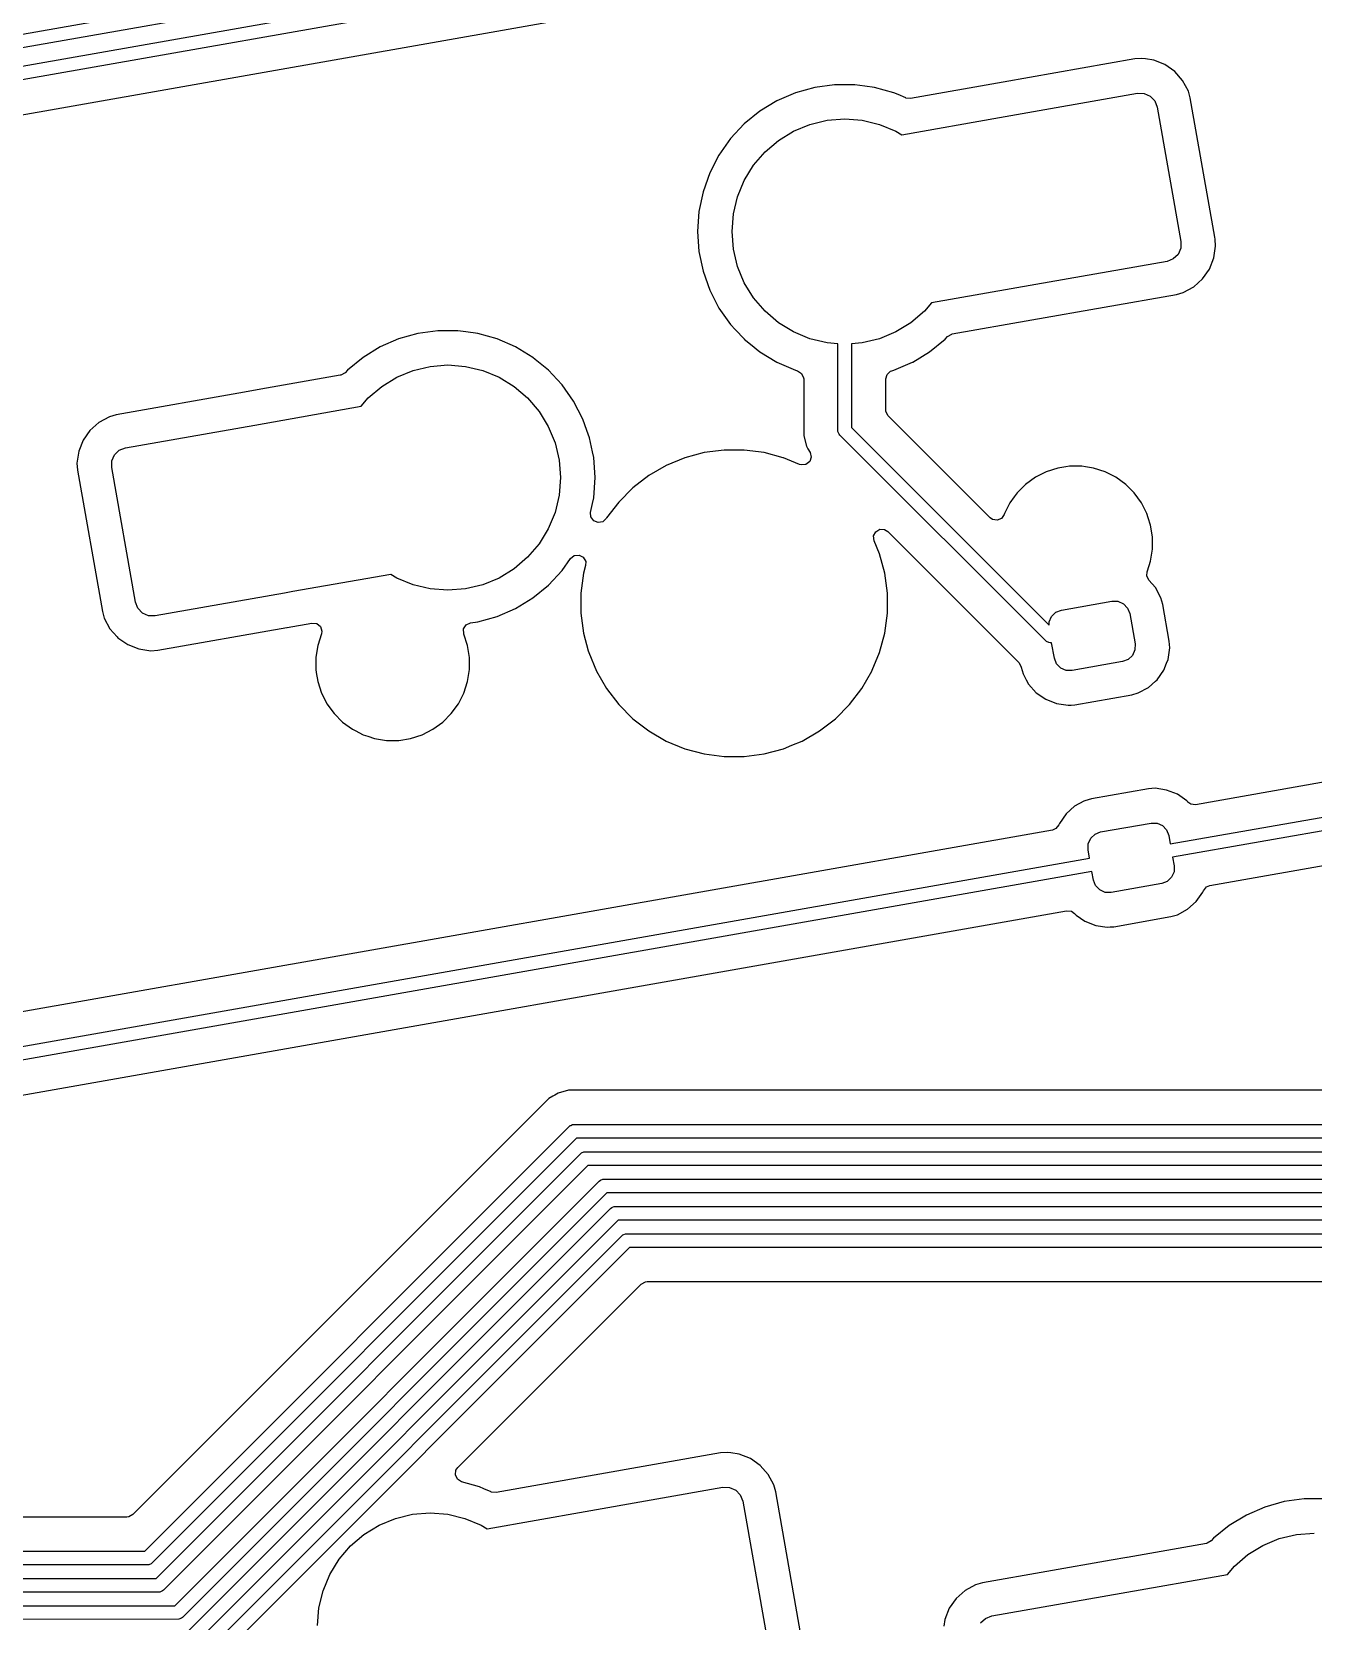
# Model space of a CAD drawing. Header units: millimetres. Extents: x 46 to 4458, y 59 to 1499.
# Drawn here: x 1901.25 to 1920.02, y 905.6 to 928.88 of the extents above; entities that cross this region are included whole.
import ezdxf

# ---------------------------------------------------------------- set-up
doc = ezdxf.new("R2010")
doc.units = ezdxf.units.MM
doc.layers.add('BLACK', color=7, linetype='Continuous')

msp = doc.modelspace()

# ---------------------------------------------------------------- linework, layer by layer
at = {"layer": 'BLACK', "linetype": 'Continuous'}
for p, q in [((1863.29959, 922.22802), (1930.69087, 934.02844)), ((1930.70655, 933.83009), (1863.35324, 922.03632)), ((1863.49953, 921.74565), (1930.89076, 933.62842)), ((1930.90663, 933.43008), (1863.55325, 921.55398)), ((1863.83731, 921.09584), (1930.94996, 932.92756)), ((1917.40851, 928.48258), (1915.47718, 928.14204)), ((1917.51155, 928.49009), (1917.40851, 928.48258)), ((1917.5628, 928.48258), (1917.51155, 928.49009)), ((1917.51155, 928.49009), (1917.51155, 928.49009)), ((1917.68514, 928.46466), (1917.5628, 928.48258)), ((1917.84819, 928.39989), (1917.68514, 928.46466)), ((1917.9919, 928.29926), (1917.84819, 928.39989)), ((1918.10853, 928.1682), (1917.9919, 928.29926)), ((1917.9919, 928.29926), (1917.9919, 928.29926)), ((1917.9919, 928.29926), (1917.9919, 928.29926)), ((1912.71917, 928.06599), (1912.43588, 927.98662)), ((1913.01063, 928.10605), (1912.71917, 928.06599)), ((1912.71917, 928.06599), (1912.71917, 928.06599)), ((1913.30483, 928.10605), (1913.01063, 928.10605)), ((1913.01063, 928.10605), (1913.01063, 928.10605)), ((1913.45055, 928.08602), (1913.30483, 928.10605)), ((1913.30483, 928.10605), (1913.30483, 928.10605)), ((1913.59628, 928.06599), (1913.45055, 928.08602)), ((1913.59629, 928.06599), (1913.59628, 928.06599)), ((1913.59628, 928.06599), (1913.59628, 928.06599)), ((1913.87957, 927.98662), (1913.59629, 928.06599)), ((1915.47718, 928.14204), (1914.12309, 927.90327)), ((1915.47718, 928.14204), (1915.47718, 928.14204)), ((1918.1918, 928.01377), (1918.10853, 928.1682)), ((1912.16605, 927.86941), (1911.91468, 927.71655)), ((1912.43588, 927.98662), (1912.16605, 927.86941)), ((1912.16605, 927.86941), (1912.16605, 927.86941)), ((1913.94018, 927.96029), (1913.87957, 927.98662)), ((1914.05221, 927.91163), (1913.94018, 927.96029)), ((1914.05365, 927.91102), (1914.05221, 927.91163)), ((1914.12309, 927.90327), (1914.05365, 927.91102)), ((1915.42731, 927.62502), (1917.44616, 927.981)), ((1917.44616, 927.981), (1917.54369, 927.97887)), ((1917.54369, 927.97887), (1917.63297, 927.93959)), ((1917.63297, 927.93959), (1917.70042, 927.86912)), ((1917.70042, 927.86912), (1917.73578, 927.77821)), ((1918.21999, 927.91437), (1918.1918, 928.01377)), ((1918.58015, 925.87181), (1918.21999, 927.91437)), ((1911.91468, 927.71655), (1911.68647, 927.53089)), ((1912.64785, 927.52479), (1912.89961, 927.58524)), ((1912.89961, 927.58524), (1913.15773, 927.60555)), ((1913.15773, 927.60555), (1913.41585, 927.58524)), ((1913.41585, 927.58524), (1913.66761, 927.52479)), ((1913.99399, 927.37229), (1915.4273, 927.62502)), ((1915.4273, 927.62502), (1915.42731, 927.62502)), ((1917.73578, 927.77821), (1918.08307, 925.80859)), ((1911.68647, 927.53089), (1911.48566, 927.31587)), ((1912.18788, 927.29043), (1912.40864, 927.42571)), ((1912.40864, 927.42571), (1912.64785, 927.52479)), ((1913.66761, 927.52479), (1913.90681, 927.42571)), ((1913.90681, 927.42571), (1913.99399, 927.37229)), ((1911.48566, 927.31587), (1911.31601, 927.07553)), ((1911.82285, 926.9254), (1911.991, 927.12228)), ((1911.991, 927.12228), (1912.18788, 927.29043)), ((1911.31601, 927.07553), (1911.18066, 926.81431)), ((1911.31601, 927.07553), (1911.31601, 927.07553)), ((1911.68757, 926.70463), (1911.82285, 926.9254)), ((1911.18066, 926.81431), (1911.08214, 926.53711)), ((1911.58849, 926.46543), (1911.68757, 926.70463)), ((1911.08213, 926.53709), (1911.02228, 926.24906)), ((1911.08214, 926.53711), (1911.08213, 926.53709)), ((1911.52804, 926.21367), (1911.58849, 926.46543)), ((1911.02228, 926.24906), (1911.0022, 925.95555)), ((1911.02228, 926.24906), (1911.02228, 926.24906)), ((1911.50773, 925.95555), (1911.52804, 926.21367)), ((1911.0022, 925.95555), (1911.02228, 925.66204)), ((1911.52804, 925.69743), (1911.50773, 925.95555)), ((1918.08307, 925.80859), (1918.08095, 925.71107)), ((1918.56673, 925.56962), (1918.59216, 925.74321)), ((1918.58465, 925.84626), (1918.58015, 925.87181)), ((1918.59216, 925.74321), (1918.58465, 925.84626)), ((1911.02228, 925.66204), (1911.02228, 925.66204)), ((1911.02228, 925.66204), (1911.08213, 925.37401)), ((1911.58849, 925.44567), (1911.52804, 925.69743)), ((1917.88028, 925.51898), (1915.95991, 925.18037)), ((1917.9712, 925.55433), (1917.88028, 925.51898)), ((1918.04166, 925.62179), (1917.9712, 925.55433)), ((1918.08095, 925.71107), (1918.04166, 925.62179)), ((1918.50196, 925.40657), (1918.56673, 925.56962)), ((1911.08213, 925.37401), (1911.08214, 925.37399)), ((1911.08214, 925.37399), (1911.18066, 925.09679)), ((1911.68757, 925.20647), (1911.58849, 925.44567)), ((1918.27027, 925.14622), (1918.40133, 925.26286)), ((1918.40133, 925.26286), (1918.50196, 925.40657)), ((1911.18066, 925.09679), (1911.31601, 924.83557)), ((1911.82285, 924.9857), (1911.68757, 925.20647)), ((1915.95991, 925.18037), (1914.42819, 924.91028)), ((1915.89909, 924.66142), (1918.01644, 925.03477)), ((1915.95991, 925.18037), (1915.95991, 925.18037)), ((1918.01644, 925.03477), (1918.11585, 925.06296)), ((1918.11585, 925.06296), (1918.27027, 925.14622)), ((1911.31601, 924.83557), (1911.31601, 924.83557)), ((1911.31601, 924.83557), (1911.48566, 924.59523)), ((1911.991, 924.78882), (1911.82285, 924.9857)), ((1912.18788, 924.62067), (1911.991, 924.78882)), ((1914.32445, 924.78882), (1914.12757, 924.62067)), ((1914.42819, 924.91028), (1914.32445, 924.78882)), ((1911.48566, 924.59523), (1911.56058, 924.515)), ((1912.40864, 924.48539), (1912.18788, 924.62067)), ((1914.12757, 924.62067), (1913.90681, 924.48539)), ((1914.7338, 924.45595), (1915.89909, 924.66142)), ((1915.89909, 924.66142), (1915.89909, 924.66142)), ((1906.62342, 924.38254), (1906.35359, 924.26533)), ((1906.9067, 924.46191), (1906.62342, 924.38254)), ((1906.90671, 924.46191), (1906.9067, 924.46191)), ((1907.19817, 924.50197), (1906.90671, 924.46191)), ((1907.49236, 924.50197), (1907.19817, 924.50197)), ((1907.19817, 924.50197), (1907.19817, 924.50197)), ((1907.60938, 924.48589), (1907.49236, 924.50197)), ((1907.49236, 924.50197), (1907.49236, 924.50197)), ((1907.78382, 924.46191), (1907.60938, 924.48589)), ((1907.78383, 924.46191), (1907.78382, 924.46191)), ((1907.78382, 924.46191), (1907.78382, 924.46191)), ((1908.06711, 924.38254), (1907.78383, 924.46191)), ((1908.33694, 924.26533), (1908.06711, 924.38254)), ((1911.56058, 924.515), (1911.6843, 924.38254)), ((1911.6843, 924.38254), (1911.68647, 924.38021)), ((1911.68647, 924.38021), (1911.77748, 924.30617)), ((1912.64785, 924.38631), (1912.40864, 924.48539)), ((1912.89961, 924.32586), (1912.64785, 924.38631)), ((1913.0588, 924.31334), (1912.89961, 924.32586)), ((1913.41585, 924.32586), (1913.2569, 924.31335)), ((1913.66761, 924.38631), (1913.41585, 924.32586)), ((1913.90681, 924.48539), (1913.66761, 924.38631)), ((1914.40078, 924.19455), (1914.62899, 924.38021)), ((1914.62899, 924.38021), (1914.66472, 924.41847)), ((1914.66472, 924.41847), (1914.72486, 924.45403)), ((1914.72486, 924.45403), (1914.7338, 924.45595)), ((1906.10222, 924.11247), (1905.87401, 923.92681)), ((1906.35358, 924.26533), (1906.10222, 924.11247)), ((1906.35359, 924.26533), (1906.35358, 924.26533)), ((1908.33695, 924.26533), (1908.33694, 924.26533)), ((1908.58831, 924.11247), (1908.33695, 924.26533)), ((1908.62315, 924.08413), (1908.58831, 924.11247)), ((1908.58831, 924.11247), (1908.58831, 924.11247)), ((1908.58831, 924.11247), (1908.58831, 924.11247)), ((1911.77748, 924.30617), (1911.91468, 924.19455)), ((1911.91468, 924.19455), (1911.91468, 924.19455)), ((1911.91468, 924.19455), (1911.91468, 924.19455)), ((1911.91468, 924.19455), (1912.16605, 924.04169)), ((1913.05965, 923.0261), (1913.0588, 924.31334)), ((1913.2569, 924.31335), (1913.2577, 923.08369)), ((1914.15417, 924.04458), (1914.40078, 924.19455)), ((1905.83828, 923.88855), (1905.77813, 923.85299)), ((1905.874, 923.92681), (1905.83828, 923.88855)), ((1905.87401, 923.92681), (1905.874, 923.92681)), ((1906.59618, 923.82163), (1906.83539, 923.92071)), ((1906.83539, 923.92071), (1907.08715, 923.98116)), ((1907.08715, 923.98116), (1907.34527, 924.00147)), ((1907.34527, 924.00147), (1907.60338, 923.98116)), ((1907.60338, 923.98116), (1907.85514, 923.92071)), ((1907.85514, 923.92071), (1908.09435, 923.82163)), ((1908.81652, 923.92681), (1908.62315, 924.08413)), ((1908.81653, 923.92681), (1908.81652, 923.92681)), ((1908.81652, 923.92681), (1908.81652, 923.92681)), ((1908.94448, 923.7898), (1908.81653, 923.92681)), ((1912.16605, 924.04169), (1912.16605, 924.04169)), ((1912.16605, 924.04169), (1912.43589, 923.92448)), ((1912.43589, 923.92448), (1912.46668, 923.91585)), ((1912.46668, 923.91585), (1912.52592, 923.87881)), ((1912.52592, 923.87881), (1912.55574, 923.81562)), ((1913.75823, 923.79645), (1913.77791, 923.86349)), ((1913.77791, 923.86349), (1913.83072, 923.90925)), ((1913.83072, 923.90925), (1913.84878, 923.91585)), ((1913.84878, 923.91585), (1913.87957, 923.92448)), ((1913.87957, 923.92448), (1914.1494, 924.04169)), ((1913.87957, 923.92448), (1913.87957, 923.92448)), ((1914.1494, 924.04169), (1914.14941, 924.04169)), ((1914.14941, 924.04169), (1914.15417, 924.04458)), ((1904.6039, 923.6456), (1904.36519, 923.60351)), ((1904.60391, 923.6456), (1904.6039, 923.6456)), ((1904.60544, 923.64587), (1904.60391, 923.6456)), ((1905.76919, 923.85107), (1904.60544, 923.64587)), ((1904.60544, 923.64587), (1904.60544, 923.64587)), ((1905.77813, 923.85299), (1905.76919, 923.85107)), ((1906.17854, 923.5182), (1906.37542, 923.68635)), ((1906.37542, 923.68635), (1906.59618, 923.82163)), ((1908.09435, 923.82163), (1908.31511, 923.68635)), ((1908.31511, 923.68635), (1908.51199, 923.5182)), ((1909.01733, 923.7118), (1908.94448, 923.7898)), ((1909.18698, 923.47146), (1909.01733, 923.7118)), ((1912.55574, 923.81562), (1912.55723, 923.79645)), ((1912.55723, 923.79645), (1912.55723, 923.13159)), ((1913.75823, 923.34502), (1913.75823, 923.79645)), ((1904.36519, 923.60351), (1902.48656, 923.27225)), ((1904.51846, 923.12231), (1906.0748, 923.39674)), ((1906.0748, 923.39674), (1906.17854, 923.5182)), ((1908.51199, 923.5182), (1908.68014, 923.32132)), ((1909.18699, 923.47145), (1909.18698, 923.47146)), ((1909.32234, 923.21024), (1909.18699, 923.47145)), ((1909.18699, 923.47145), (1909.18699, 923.47145)), ((1902.23272, 923.16079), (1902.10166, 923.04417)), ((1902.38715, 923.24406), (1902.23272, 923.1608)), ((1902.23272, 923.1608), (1902.23272, 923.1608)), ((1902.23272, 923.1608), (1902.23272, 923.16079)), ((1902.23272, 923.16079), (1902.23272, 923.16079)), ((1902.48655, 923.27225), (1902.38715, 923.24406)), ((1902.38715, 923.24406), (1902.38715, 923.24406)), ((1902.38715, 923.24406), (1902.38715, 923.24406)), ((1902.48656, 923.27225), (1902.48655, 923.27225)), ((1908.68014, 923.32132), (1908.81543, 923.10056)), ((1909.38136, 923.04417), (1909.32234, 923.21024)), ((1913.76106, 923.31866), (1913.75823, 923.34502)), ((1913.79455, 923.25734), (1913.76106, 923.31866)), ((1914.59399, 922.4579), (1913.79455, 923.25734)), ((1902.10166, 923.04416), (1902.00103, 922.90045)), ((1902.10166, 923.04417), (1902.10166, 923.04416)), ((1902.62271, 922.78804), (1904.51846, 923.12231)), ((1908.81543, 923.10056), (1908.91451, 922.86135)), ((1909.42086, 922.93303), (1909.38136, 923.04417)), ((1909.42086, 922.93302), (1909.42086, 922.93303)), ((1909.46318, 922.72937), (1909.42086, 922.93302)), ((1912.55723, 923.13159), (1912.55723, 923.13158)), ((1912.55723, 923.13158), (1912.55723, 922.96587)), ((1912.55723, 922.96587), (1912.55723, 922.96587)), ((1912.55723, 922.96587), (1912.59815, 922.81314)), ((1913.05965, 923.02542), (1913.05965, 923.0261)), ((1913.07458, 922.98937), (1913.05965, 923.02542)), ((1913.08702, 922.97421), (1913.07458, 922.98937)), ((1916.11234, 919.95161), (1913.08702, 922.97421)), ((1913.2577, 923.08369), (1916.15183, 920.19217)), ((1901.93626, 922.73741), (1901.91083, 922.56381)), ((1902.00103, 922.90044), (1901.93626, 922.73741)), ((1902.00103, 922.90045), (1902.00103, 922.90044)), ((1902.46133, 922.68523), (1902.5318, 922.75269)), ((1902.5318, 922.75269), (1902.62271, 922.78804)), ((1908.91451, 922.86135), (1908.97495, 922.60959)), ((1909.48071, 922.64498), (1909.46318, 922.72937)), ((1911.09965, 922.71766), (1910.81545, 922.64151)), ((1911.39133, 922.75606), (1911.09965, 922.71766)), ((1911.39134, 922.75606), (1911.39133, 922.75606)), ((1911.68556, 922.75606), (1911.39134, 922.75606)), ((1911.39134, 922.75606), (1911.39134, 922.75606)), ((1911.68557, 922.75606), (1911.68556, 922.75606)), ((1911.68556, 922.75606), (1911.68556, 922.75606)), ((1911.97725, 922.71766), (1911.68557, 922.75606)), ((1912.25691, 922.64272), (1911.97725, 922.71766)), ((1911.97725, 922.71766), (1911.97725, 922.71766)), ((1911.97725, 922.71766), (1911.97725, 922.71766)), ((1912.59815, 922.81314), (1912.62017, 922.775)), ((1912.62017, 922.775), (1912.62017, 922.775)), ((1912.62017, 922.775), (1912.62017, 922.775)), ((1912.62017, 922.775), (1912.65157, 922.72061)), ((1912.65157, 922.72061), (1912.66805, 922.65271)), ((1901.91083, 922.56381), (1901.91834, 922.46077)), ((1901.91834, 922.46077), (1902.283, 920.39266)), ((1902.41992, 922.49843), (1902.42205, 922.59595)), ((1902.76722, 920.52881), (1902.41992, 922.49843)), ((1902.42205, 922.59595), (1902.46133, 922.68523)), ((1908.97495, 922.60959), (1908.99527, 922.35147)), ((1909.50079, 922.35147), (1909.48071, 922.64498)), ((1910.54364, 922.52892), (1910.28886, 922.38182)), ((1910.54365, 922.52893), (1910.54364, 922.52892)), ((1910.81545, 922.64151), (1910.54365, 922.52893)), ((1912.26144, 922.64151), (1912.25691, 922.64272)), ((1912.49673, 922.54405), (1912.26144, 922.64151)), ((1912.52072, 922.53685), (1912.49673, 922.54405)), ((1912.59027, 922.54349), (1912.52072, 922.53685)), ((1912.64519, 922.58668), (1912.59027, 922.54349)), ((1912.66805, 922.65271), (1912.64519, 922.58668)), ((1915.2884, 921.76349), (1914.59399, 922.4579)), ((1916.27772, 922.49158), (1916.10923, 922.43684)), ((1916.39655, 922.5104), (1916.27772, 922.49158)), ((1916.45269, 922.51929), (1916.39655, 922.5104)), ((1916.62985, 922.51929), (1916.45269, 922.51929)), ((1916.686, 922.5104), (1916.62985, 922.51929)), ((1916.80483, 922.49158), (1916.686, 922.5104)), ((1916.97331, 922.43684), (1916.80483, 922.49158)), ((1908.99527, 922.35147), (1908.97495, 922.09335)), ((1909.48071, 922.05796), (1909.50079, 922.35147)), ((1910.28884, 922.38181), (1910.05544, 922.20271)), ((1910.28886, 922.38182), (1910.28884, 922.38181)), ((1915.80806, 922.25227), (1915.68279, 922.12701)), ((1915.87768, 922.30286), (1915.80806, 922.25228)), ((1915.80806, 922.25228), (1915.80806, 922.25227)), ((1915.80806, 922.25227), (1915.80806, 922.25227)), ((1915.95138, 922.35641), (1915.87768, 922.30286)), ((1916.10923, 922.43684), (1915.95138, 922.35641)), ((1916.10923, 922.43684), (1916.10923, 922.43684)), ((1917.13116, 922.35641), (1916.97331, 922.43684)), ((1916.97331, 922.43684), (1916.97331, 922.43684)), ((1917.27449, 922.25228), (1917.13116, 922.35641)), ((1917.39976, 922.12701), (1917.27449, 922.25228)), ((1908.97495, 922.09335), (1908.91451, 921.84159)), ((1909.46347, 921.975), (1909.48071, 922.05796)), ((1909.8474, 921.99467), (1909.6683, 921.76127)), ((1910.05543, 922.20271), (1909.8474, 921.99468)), ((1909.8474, 921.99468), (1909.8474, 921.99467)), ((1910.05544, 922.20271), (1910.05543, 922.20271)), ((1915.6411, 922.06963), (1915.57866, 921.98368)), ((1915.68279, 922.12701), (1915.6411, 922.06963)), ((1915.68279, 922.12701), (1915.68279, 922.12701)), ((1915.68279, 922.12701), (1915.68279, 922.12701)), ((1917.50389, 921.98368), (1917.39976, 922.12701)), ((1908.91451, 921.84159), (1908.81543, 921.60239)), ((1909.43588, 921.84222), (1909.46347, 921.975)), ((1909.44011, 921.77644), (1909.43588, 921.84222)), ((1909.48063, 921.71952), (1909.44011, 921.77644)), ((1909.66829, 921.76125), (1909.66467, 921.75498)), ((1909.6683, 921.76127), (1909.66829, 921.76125)), ((1915.32137, 921.73989), (1915.2884, 921.76349)), ((1915.49401, 921.81285), (1915.45457, 921.75518)), ((1915.49823, 921.82584), (1915.49401, 921.81285)), ((1915.57866, 921.98368), (1915.49823, 921.82584)), ((1917.53517, 921.92229), (1917.50389, 921.98368)), ((1917.58431, 921.82584), (1917.53517, 921.92229)), ((1917.58432, 921.82583), (1917.58431, 921.82584)), ((1917.6053, 921.76126), (1917.58432, 921.82583)), ((1917.63906, 921.65735), (1917.6053, 921.76126)), ((1908.81543, 921.60239), (1908.68014, 921.38163)), ((1909.54549, 921.69355), (1909.48063, 921.71952)), ((1909.6141, 921.70677), (1909.54549, 921.69355)), ((1909.66467, 921.75498), (1909.6141, 921.70677)), ((1913.58086, 921.49718), (1913.61214, 921.55966)), ((1913.61214, 921.55966), (1913.67222, 921.59531)), ((1913.67222, 921.59531), (1913.74205, 921.59282)), ((1913.74205, 921.59282), (1913.79057, 921.56285)), ((1913.79057, 921.56285), (1915.70959, 919.64382)), ((1915.39021, 921.72798), (1915.32137, 921.73989)), ((1915.45457, 921.75518), (1915.39021, 921.72798)), ((1917.66677, 921.48237), (1917.63906, 921.65735)), ((1908.68014, 921.38163), (1908.51199, 921.18475)), ((1913.58833, 921.42771), (1913.58086, 921.49718)), ((1913.6683, 921.23465), (1913.58833, 921.42771)), ((1917.63906, 921.13024), (1917.66677, 921.30521)), ((1917.66677, 921.30521), (1917.66677, 921.48237)), ((1908.51199, 921.18475), (1908.31511, 921.01659)), ((1909.01733, 920.99115), (1909.14174, 921.1674)), ((1909.14174, 921.1674), (1909.19648, 921.21081)), ((1909.19648, 921.21081), (1909.26601, 921.21774)), ((1909.26601, 921.21774), (1909.32824, 921.18598)), ((1909.32824, 921.18598), (1909.36343, 921.12562)), ((1909.36282, 921.06379), (1909.33245, 920.95046)), ((1909.36343, 921.12562), (1909.36282, 921.06379)), ((1913.74445, 920.95046), (1913.6683, 921.23465)), ((1917.58709, 920.97028), (1917.61743, 921.06366)), ((1917.61743, 921.06366), (1917.63906, 921.13024)), ((1906.509, 920.93473), (1905.07569, 920.682)), ((1906.59618, 920.88131), (1906.509, 920.93473)), ((1906.83539, 920.78223), (1906.59618, 920.88131)), ((1908.09435, 920.88131), (1907.85514, 920.78223)), ((1908.31511, 921.01659), (1908.09435, 920.88131)), ((1908.81653, 920.77614), (1909.01733, 920.99115)), ((1909.33245, 920.95046), (1909.29405, 920.65878)), ((1909.33245, 920.95046), (1909.33245, 920.95046)), ((1913.78285, 920.65877), (1913.74445, 920.95046)), ((1917.58252, 920.91269), (1917.58709, 920.97028)), ((1917.61238, 920.84953), (1917.58252, 920.91269)), ((1917.70948, 920.74042), (1917.61238, 920.84953)), ((1904.95259, 920.66029), (1903.05683, 920.32602)), ((1904.95316, 920.6604), (1904.95259, 920.66029)), ((1905.07569, 920.682), (1904.95316, 920.6604)), ((1905.07569, 920.682), (1905.07569, 920.682)), ((1907.08715, 920.72179), (1906.83539, 920.78223)), ((1907.34527, 920.70147), (1907.08715, 920.72179)), ((1907.60338, 920.72179), (1907.34527, 920.70147)), ((1907.85514, 920.78223), (1907.60338, 920.72179)), ((1908.58831, 920.59047), (1908.81653, 920.77614)), ((1909.29405, 920.65878), (1909.29405, 920.65876)), ((1909.29405, 920.65876), (1909.29405, 920.36456)), ((1913.78285, 920.36455), (1913.78285, 920.65877)), ((1917.78997, 920.59114), (1917.70948, 920.74042)), ((1902.283, 920.39266), (1902.28301, 920.39265)), ((1902.28301, 920.39265), (1902.31119, 920.29325)), ((1902.80257, 920.4379), (1902.76722, 920.52881)), ((1902.87002, 920.36744), (1902.80257, 920.4379)), ((1902.95931, 920.32815), (1902.87002, 920.36744)), ((1908.06711, 920.3204), (1908.33695, 920.43761)), ((1908.33695, 920.43761), (1908.58831, 920.59047)), ((1909.29405, 920.36456), (1909.29405, 920.36454)), ((1909.29405, 920.36454), (1909.33243, 920.073)), ((1913.74445, 920.07286), (1913.78285, 920.36455)), ((1916.18822, 920.32028), (1916.25164, 920.38099)), ((1916.25164, 920.38099), (1916.33346, 920.4128)), ((1916.33346, 920.4128), (1917.07207, 920.54304)), ((1917.07207, 920.54304), (1917.15984, 920.54113)), ((1917.15984, 920.54113), (1917.24019, 920.50577)), ((1917.24019, 920.50577), (1917.3009, 920.44235)), ((1917.3009, 920.44235), (1917.33272, 920.36053)), ((1917.81722, 920.49505), (1917.78997, 920.59114)), ((1917.91215, 919.95667), (1917.81722, 920.49505)), ((1934.96143, 920.49933), (1918.29849, 917.56121)), ((1902.31119, 920.29325), (1902.31119, 920.29325)), ((1902.31119, 920.29325), (1902.31119, 920.29325)), ((1902.31119, 920.29325), (1902.39446, 920.13882)), ((1902.39446, 920.13882), (1902.50059, 920.01957)), ((1903.05683, 920.32602), (1902.95931, 920.32815)), ((1903.09449, 919.82444), (1904.98702, 920.15815)), ((1904.98702, 920.15815), (1904.98704, 920.15815)), ((1904.98704, 920.15815), (1904.99234, 920.15908)), ((1904.99234, 920.15908), (1904.99235, 920.15908)), ((1904.99235, 920.15908), (1905.35336, 920.22274)), ((1905.35336, 920.22274), (1905.4228, 920.215)), ((1905.4228, 920.215), (1905.47703, 920.17094)), ((1905.47703, 920.17094), (1905.49883, 920.10456)), ((1907.57543, 920.13523), (1907.61151, 920.19506)), ((1907.57743, 920.06539), (1907.57543, 920.13523)), ((1907.61151, 920.19506), (1907.67421, 920.22589)), ((1907.67421, 920.22589), (1907.67846, 920.22655)), ((1907.67846, 920.22655), (1907.78382, 920.24103)), ((1907.78382, 920.24103), (1908.06711, 920.3204)), ((1916.15183, 920.19217), (1916.15287, 920.23992)), ((1916.15287, 920.23992), (1916.18822, 920.32028)), ((1917.33272, 920.36053), (1917.41086, 919.91737)), ((1902.50059, 920.01957), (1902.51109, 920.00776)), ((1902.51109, 920.00776), (1902.65481, 919.90713)), ((1902.65481, 919.90713), (1902.81785, 919.84236)), ((1905.49282, 920.06231), (1905.43784, 919.89309)), ((1905.49883, 920.10456), (1905.49282, 920.06231)), ((1907.57867, 920.06157), (1907.57743, 920.06539)), ((1907.63341, 919.89308), (1907.57867, 920.06157)), ((1907.57867, 920.06157), (1907.57867, 920.06157)), ((1909.33243, 920.073), (1909.33245, 920.07286)), ((1909.33245, 920.07286), (1909.40103, 919.81693)), ((1913.6683, 919.78867), (1913.74445, 920.07286)), ((1916.14839, 919.93668), (1916.11234, 919.95161)), ((1916.16789, 919.93476), (1916.14839, 919.93668)), ((1916.18927, 919.93482), (1916.16789, 919.93476)), ((1916.22909, 919.70899), (1916.18927, 919.93482)), ((1917.41086, 919.91737), (1917.40895, 919.8296)), ((1917.91941, 919.85705), (1917.91215, 919.95667)), ((1917.92757, 916.98695), (1935.50629, 920.08716)), ((1902.81785, 919.84236), (1902.81785, 919.84236)), ((1902.81785, 919.84236), (1902.81785, 919.84236)), ((1902.81785, 919.84236), (1902.99144, 919.81693)), ((1902.99144, 919.81693), (1903.09449, 919.82444)), ((1905.41987, 919.7796), (1905.41013, 919.71811)), ((1905.41013, 919.71811), (1905.41013, 919.54095)), ((1905.43784, 919.89309), (1905.41987, 919.7796)), ((1907.66113, 919.71811), (1907.63341, 919.89308)), ((1907.66113, 919.54095), (1907.66113, 919.71811)), ((1909.40103, 919.81693), (1909.4086, 919.78867)), ((1909.4086, 919.78867), (1909.52118, 919.51687)), ((1913.5611, 919.52986), (1913.6683, 919.78867)), ((1913.6683, 919.78867), (1913.6683, 919.78867)), ((1913.6683, 919.78867), (1913.6683, 919.78867)), ((1916.26091, 919.62717), (1916.22909, 919.70899)), ((1917.31017, 919.68853), (1917.22835, 919.65671)), ((1917.37359, 919.74924), (1917.31017, 919.68853)), ((1917.40895, 919.8296), (1917.37359, 919.74924)), ((1917.87251, 919.63306), (1917.89483, 919.68924)), ((1917.89483, 919.68924), (1917.91941, 919.85705)), ((1935.54068, 919.89209), (1917.96197, 916.79188)), ((1905.41013, 919.54095), (1905.41671, 919.49939)), ((1905.41671, 919.49939), (1905.43784, 919.36597)), ((1907.63341, 919.36597), (1907.66113, 919.54095)), ((1909.52118, 919.51687), (1909.52119, 919.51685)), ((1909.52119, 919.51685), (1909.66829, 919.26207)), ((1913.4086, 919.26206), (1913.55571, 919.51686)), ((1913.55571, 919.51686), (1913.5611, 919.52986)), ((1915.70959, 919.64382), (1915.74308, 919.5825)), ((1915.74308, 919.5825), (1915.74403, 919.57768)), ((1915.74403, 919.57768), (1915.74459, 919.57447)), ((1915.74459, 919.57447), (1915.74459, 919.57446)), ((1915.74459, 919.57446), (1915.77184, 919.47838)), ((1915.77184, 919.47838), (1915.77184, 919.47838)), ((1915.77184, 919.47838), (1915.77184, 919.47838)), ((1915.77184, 919.47838), (1915.81804, 919.3927)), ((1916.32162, 919.56375), (1916.26091, 919.62717)), ((1916.40198, 919.52839), (1916.32162, 919.56375)), ((1916.48975, 919.52648), (1916.40198, 919.52839)), ((1917.22835, 919.65671), (1916.48975, 919.52648)), ((1917.73494, 919.3927), (1917.83221, 919.53163)), ((1917.83221, 919.53163), (1917.83222, 919.53164)), ((1917.83222, 919.53164), (1917.87251, 919.63306)), ((1917.83222, 919.53164), (1917.83222, 919.53164)), ((1905.43784, 919.36597), (1905.49258, 919.19749)), ((1907.57867, 919.19748), (1907.63341, 919.36597)), ((1909.66829, 919.26207), (1909.6683, 919.26205)), ((1909.6683, 919.26205), (1909.8474, 919.02865)), ((1913.2295, 919.02865), (1913.4086, 919.26206)), ((1915.81804, 919.3927), (1915.85234, 919.32909)), ((1915.85234, 919.32909), (1915.96508, 919.2024)), ((1915.96508, 919.2024), (1915.96508, 919.2024)), ((1915.96508, 919.2024), (1916.10401, 919.10513)), ((1917.36287, 919.17221), (1917.45896, 919.19946)), ((1917.45896, 919.19946), (1917.60824, 919.27995)), ((1917.60824, 919.27995), (1917.71232, 919.37257)), ((1917.71232, 919.37257), (1917.73494, 919.3927)), ((1917.73494, 919.3927), (1917.73494, 919.3927)), ((1917.73494, 919.3927), (1917.73494, 919.3927)), ((1918.50704, 916.37845), (1935.16998, 919.31658)), ((1905.49258, 919.19749), (1905.49258, 919.19748)), ((1905.49258, 919.19748), (1905.56164, 919.06195)), ((1905.56164, 919.06195), (1905.57301, 919.03964)), ((1905.57301, 919.03964), (1905.67714, 918.89631)), ((1907.39411, 918.89631), (1907.49824, 919.03964)), ((1907.49824, 919.03964), (1907.57867, 919.19748)), ((1909.8474, 919.02865), (1909.8474, 919.02864)), ((1909.8474, 919.02864), (1910.05543, 918.82061)), ((1913.02146, 918.82061), (1913.2295, 919.02865)), ((1916.10401, 919.10513), (1916.10401, 919.10513)), ((1916.10401, 919.10513), (1916.26162, 919.04251)), ((1916.26162, 919.04251), (1916.42943, 919.01793)), ((1916.42943, 919.01793), (1916.47325, 919.02112)), ((1916.42943, 919.01793), (1916.42943, 919.01793)), ((1916.42943, 919.01793), (1916.42943, 919.01793)), ((1916.47325, 919.02112), (1916.52905, 919.02519)), ((1916.52905, 919.02519), (1917.36287, 919.17221)), ((1905.67714, 918.89631), (1905.80241, 918.77104)), ((1905.80241, 918.77104), (1905.94574, 918.66691)), ((1907.12552, 918.66691), (1907.26884, 918.77104)), ((1907.26884, 918.77104), (1907.39411, 918.89631)), ((1910.05543, 918.82061), (1910.05544, 918.82061)), ((1910.05544, 918.82061), (1910.1714, 918.73163)), ((1912.78805, 918.6415), (1913.02146, 918.82061)), ((1905.94574, 918.66691), (1905.98509, 918.64686)), ((1905.98509, 918.64686), (1906.10358, 918.58648)), ((1906.10358, 918.58648), (1906.10359, 918.58648)), ((1906.10359, 918.58648), (1906.17149, 918.56442)), ((1906.17149, 918.56442), (1906.27207, 918.53174)), ((1906.27207, 918.53174), (1906.44705, 918.50403)), ((1906.44705, 918.50403), (1906.44705, 918.50403)), ((1906.44705, 918.50403), (1906.6242, 918.50403)), ((1906.6242, 918.50403), (1906.62421, 918.50403)), ((1906.62421, 918.50403), (1906.79918, 918.53174)), ((1906.79918, 918.53174), (1906.96767, 918.58648)), ((1906.96767, 918.58648), (1907.12552, 918.66691)), ((1910.1714, 918.73163), (1910.28885, 918.6415)), ((1910.28885, 918.6415), (1910.28886, 918.6415)), ((1910.28886, 918.6415), (1910.54364, 918.4944)), ((1912.53325, 918.4944), (1912.78805, 918.6415)), ((1910.54364, 918.4944), (1910.54365, 918.49439)), ((1910.54365, 918.49439), (1910.81545, 918.38181)), ((1910.81545, 918.38181), (1910.81546, 918.38181)), ((1910.81546, 918.38181), (1910.81546, 918.38181)), ((1910.81546, 918.38181), (1911.09965, 918.30566)), ((1911.09965, 918.30566), (1911.39134, 918.26726)), ((1911.39134, 918.26726), (1911.39135, 918.26726)), ((1911.39135, 918.26726), (1911.68555, 918.26726)), ((1911.68555, 918.26726), (1911.68556, 918.26726)), ((1911.68556, 918.26726), (1911.97725, 918.30566)), ((1911.97725, 918.30566), (1912.26144, 918.38181)), ((1912.26144, 918.38181), (1912.38235, 918.43189)), ((1912.38235, 918.43189), (1912.53324, 918.49439)), ((1912.53324, 918.49439), (1912.53325, 918.4944)), ((1912.53325, 918.4944), (1912.53325, 918.4944)), ((1917.70542, 917.80172), (1917.60582, 917.79447)), ((1917.87323, 917.77714), (1917.70542, 917.80172)), ((1916.66209, 917.61275), (1916.52661, 917.5397)), ((1916.67589, 917.62019), (1916.66209, 917.61275)), ((1916.77198, 917.64744), (1916.67589, 917.62019)), ((1916.67589, 917.62019), (1916.67589, 917.62019)), ((1916.67589, 917.62019), (1916.67589, 917.62019)), ((1916.67589, 917.62019), (1916.67589, 917.62019)), ((1916.77199, 917.64744), (1916.77198, 917.64744)), ((1917.6058, 917.79446), (1916.77199, 917.64744)), ((1917.60582, 917.79447), (1917.6058, 917.79446)), ((1918.03084, 917.71453), (1917.87323, 917.77714)), ((1917.87323, 917.77714), (1917.87323, 917.77714)), ((1918.16977, 917.61725), (1918.03084, 917.71453)), ((1918.03084, 917.71453), (1918.03084, 917.71453)), ((1918.18306, 917.60231), (1918.16977, 917.61725)), ((1918.18433, 917.60089), (1918.18306, 917.60231)), ((1918.22905, 917.56895), (1918.18433, 917.60089)), ((1918.29849, 917.56121), (1918.22905, 917.56895)), ((1916.39991, 917.42695), (1916.30264, 917.28802)), ((1916.39992, 917.42695), (1916.39991, 917.42695)), ((1916.52661, 917.5397), (1916.39992, 917.42695)), ((1916.20084, 917.19133), (1899.53791, 914.25321)), ((1916.2515, 917.21263), (1916.20084, 917.19133)), ((1916.29455, 917.26767), (1916.2515, 917.21263)), ((1916.30264, 917.28802), (1916.29455, 917.26767)), ((1916.76126, 917.07041), (1916.82468, 917.13112)), ((1916.82468, 917.13112), (1916.9065, 917.16294)), ((1916.9065, 917.16294), (1917.64511, 917.29317)), ((1917.64511, 917.29317), (1917.73288, 917.29126)), ((1917.73288, 917.29126), (1917.81323, 917.2559)), ((1917.81323, 917.2559), (1917.87394, 917.19248)), ((1917.87394, 917.19248), (1917.90576, 917.11066)), ((1917.90576, 917.11066), (1917.92757, 916.98695)), ((1916.72399, 916.90229), (1916.72591, 916.99006)), ((1916.74581, 916.77853), (1916.72399, 916.90229)), ((1916.72591, 916.99006), (1916.76126, 917.07041)), ((1899.1671, 913.67832), (1916.74581, 916.77853)), ((1917.96197, 916.79188), (1917.9839, 916.6675)), ((1917.9839, 916.6675), (1917.98199, 916.57973)), ((1916.78021, 916.58346), (1899.20149, 913.48325)), ((1916.80213, 916.45912), (1916.78021, 916.58346)), ((1916.83395, 916.3773), (1916.80213, 916.45912)), ((1917.80139, 916.40685), (1917.06278, 916.27661)), ((1917.88321, 916.43867), (1917.80139, 916.40685)), ((1917.94663, 916.49937), (1917.88321, 916.43867)), ((1917.98199, 916.57973), (1917.94663, 916.49937)), ((1916.89466, 916.31388), (1916.83395, 916.3773)), ((1916.97501, 916.27853), (1916.89466, 916.31388)), ((1917.06278, 916.27661), (1916.97501, 916.27853)), ((1918.30798, 916.14284), (1918.40525, 916.28176)), ((1918.40525, 916.28176), (1918.41334, 916.30212)), ((1918.41334, 916.30212), (1918.45638, 916.35715)), ((1918.45638, 916.35715), (1918.50704, 916.37845)), ((1899.74646, 913.07045), (1916.4094, 916.00858)), ((1916.4094, 916.00858), (1916.47883, 916.00084)), ((1916.47883, 916.00084), (1916.52356, 915.9689)), ((1916.52356, 915.9689), (1916.53812, 915.95254)), ((1916.53812, 915.95254), (1916.54937, 915.94466)), ((1916.54937, 915.94466), (1916.67705, 915.85526)), ((1917.93591, 915.92235), (1918.032, 915.9496)), ((1918.032, 915.9496), (1918.18128, 916.03009)), ((1918.18128, 916.03009), (1918.30798, 916.14284)), ((1916.67705, 915.85526), (1916.67705, 915.85526)), ((1916.67705, 915.85526), (1916.83466, 915.79264)), ((1916.83466, 915.79264), (1917.00247, 915.76806)), ((1917.00247, 915.76806), (1917.04629, 915.77126)), ((1917.00247, 915.76806), (1917.00247, 915.76806)), ((1917.00247, 915.76806), (1917.00247, 915.76806)), ((1917.04629, 915.77126), (1917.10208, 915.77532)), ((1917.10208, 915.77532), (1917.93591, 915.92235)), ((1909.11213, 913.37919), (1908.9594, 913.33826)), ((1909.27024, 913.37919), (1909.11213, 913.37919)), ((1945.64005, 913.37919), (1909.27024, 913.37919)), ((1908.82247, 913.25921), (1902.73002, 907.16676)), ((1908.88001, 913.29243), (1908.82247, 913.25921)), ((1908.82247, 913.25921), (1908.82247, 913.25921)), ((1908.90928, 913.30933), (1908.88001, 913.29243)), ((1908.95939, 913.33826), (1908.90928, 913.30933)), ((1908.90928, 913.30933), (1908.90928, 913.30933)), ((1908.9594, 913.33826), (1908.95939, 913.33826)), ((1908.9594, 913.33826), (1908.9594, 913.33826)), ((1908.9594, 913.33826), (1908.9594, 913.33826)), ((1902.90371, 906.62994), (1909.12047, 912.8494)), ((1909.12047, 912.8494), (1909.13563, 912.86183)), ((1909.13563, 912.86183), (1909.14618, 912.86621)), ((1909.14618, 912.86621), (1909.17167, 912.87677)), ((1909.17167, 912.87677), (1945.90135, 912.87868)), ((1945.95965, 912.68061), (1909.22991, 912.67869)), ((1909.22991, 912.67869), (1903.01314, 906.45923)), ((1903.06939, 906.22994), (1909.28616, 912.4494)), ((1909.28616, 912.4494), (1909.30131, 912.46183)), ((1909.30131, 912.46183), (1909.33736, 912.47677)), ((1909.33736, 912.47677), (1946.06704, 912.47868)), ((1909.39559, 912.27869), (1903.17883, 906.05923)), ((1946.12534, 912.28061), (1909.39559, 912.27869)), ((1903.34659, 905.82994), (1909.56336, 912.0494)), ((1909.56336, 912.0494), (1909.57851, 912.06183)), ((1909.57851, 912.06183), (1909.61456, 912.07677)), ((1909.61456, 912.07677), (1946.23273, 912.07868)), ((1909.67279, 911.87869), (1903.45603, 905.65923)), ((1946.29102, 911.88061), (1909.67279, 911.87869)), ((1903.51228, 905.42994), (1909.72904, 911.6494)), ((1909.72904, 911.6494), (1909.7442, 911.66183)), ((1909.7442, 911.66183), (1909.75475, 911.66621)), ((1909.75475, 911.66621), (1909.78025, 911.67677)), ((1909.78025, 911.67677), (1946.39841, 911.67868)), ((1909.83848, 911.47869), (1903.62172, 905.25923)), ((1946.45671, 911.48061), (1909.83848, 911.47869)), ((1903.47797, 904.82994), (1909.89473, 911.2494)), ((1910.00417, 911.07869), (1903.5874, 904.65923)), ((1909.89473, 911.2494), (1909.90988, 911.26183)), ((1909.90988, 911.26183), (1909.92044, 911.26621)), ((1909.92044, 911.26621), (1909.94593, 911.27677)), ((1909.94593, 911.27677), (1932.25937, 911.27869)), ((1932.21606, 911.0806), (1910.00417, 911.07869)), ((1907.48906, 907.85307), (1910.17786, 910.54187)), ((1910.17786, 910.54187), (1910.23918, 910.57535)), ((1910.23918, 910.57535), (1910.26554, 910.57819)), ((1910.26554, 910.57819), (1924.23301, 910.57819)), ((1911.33621, 908.06799), (1909.40489, 907.72745)), ((1911.43925, 908.0755), (1911.33621, 908.06799)), ((1911.43926, 908.0755), (1911.43925, 908.0755)), ((1911.4905, 908.06799), (1911.43926, 908.0755)), ((1911.61285, 908.05007), (1911.4905, 908.06799)), ((1911.77589, 907.9853), (1911.61285, 908.05007)), ((1907.45424, 907.74623), (1907.46332, 907.8155)), ((1907.46332, 907.8155), (1907.48906, 907.85307)), ((1911.9196, 907.88467), (1911.77589, 907.9853)), ((1911.91961, 907.88467), (1911.9196, 907.88467)), ((1911.9196, 907.88467), (1911.9196, 907.88467)), ((1912.03624, 907.75361), (1911.91961, 907.88467)), ((1907.48405, 907.68304), (1907.45424, 907.74623)), ((1907.54329, 907.64599), (1907.48405, 907.68304)), ((1907.80727, 907.57203), (1907.54329, 907.64599)), ((1907.8716, 907.54409), (1907.80727, 907.57203)), ((1909.40488, 907.72745), (1908.05079, 907.48868)), ((1909.35501, 907.21043), (1911.37387, 907.56641)), ((1909.40489, 907.72745), (1909.40488, 907.72745)), ((1911.37387, 907.56641), (1911.47139, 907.56428)), ((1911.47139, 907.56428), (1911.56067, 907.525)), ((1912.1195, 907.59919), (1912.03624, 907.75361)), ((1912.14769, 907.49978), (1912.1195, 907.59919)), ((1907.97992, 907.49704), (1907.8716, 907.54409)), ((1907.98135, 907.49643), (1907.97992, 907.49704)), ((1908.05079, 907.48868), (1907.98135, 907.49643)), ((1911.56067, 907.525), (1911.62813, 907.45454)), ((1911.62813, 907.45454), (1911.66348, 907.36362)), ((1911.66348, 907.36362), (1912.01078, 905.39401)), ((1912.51236, 905.43167), (1912.14769, 907.49978)), ((1919.595, 907.35532), (1919.31171, 907.27595)), ((1919.88646, 907.39538), (1919.595, 907.35532)), ((1919.595, 907.35532), (1919.595, 907.35532)), ((1920.18065, 907.39538), (1919.88646, 907.39538)), ((1919.88646, 907.39538), (1919.88646, 907.39538)), ((1902.64234, 907.13044), (1858.84335, 907.13044)), ((1902.66869, 907.13327), (1902.64234, 907.13044)), ((1902.73002, 907.16676), (1902.66869, 907.13327)), ((1906.33635, 907.01112), (1906.57555, 907.11021)), ((1906.57555, 907.11021), (1906.82732, 907.17065)), ((1906.82732, 907.17065), (1907.08543, 907.19096)), ((1907.08543, 907.19096), (1907.34355, 907.17065)), ((1907.34355, 907.17065), (1907.59531, 907.11021)), ((1907.59531, 907.11021), (1907.83452, 907.01112)), ((1907.92169, 906.9577), (1909.35501, 907.21043)), ((1909.35501, 907.21043), (1909.35501, 907.21043)), ((1919.04188, 907.15874), (1918.79051, 907.00588)), ((1919.31171, 907.27595), (1919.04188, 907.15875)), ((1919.04188, 907.15875), (1919.04188, 907.15874)), ((1905.91871, 906.70769), (1906.11559, 906.87584)), ((1906.11559, 906.87584), (1906.33635, 907.01112)), ((1907.83452, 907.01112), (1907.92169, 906.9577)), ((1918.79051, 907.00588), (1918.5623, 906.82022)), ((1919.52368, 906.81413), (1919.77544, 906.87457)), ((1919.77544, 906.87457), (1920.03356, 906.89488)), ((1858.58656, 906.62802), (1902.90371, 906.62994)), ((1905.75055, 906.51081), (1905.91871, 906.70769)), ((1918.45748, 906.74448), (1917.29373, 906.53928)), ((1918.46642, 906.7464), (1918.45748, 906.74448)), ((1918.52657, 906.78196), (1918.46642, 906.7464)), ((1918.5623, 906.82022), (1918.52657, 906.78196)), ((1918.5623, 906.82022), (1918.5623, 906.82022)), ((1919.06371, 906.57976), (1919.28447, 906.71504)), ((1919.28447, 906.71504), (1919.52368, 906.81413)), ((1902.96194, 906.43186), (1858.54326, 906.42994)), ((1902.99799, 906.44679), (1902.96194, 906.43186)), ((1903.01314, 906.45923), (1902.99799, 906.44679)), ((1905.61527, 906.29005), (1905.75055, 906.51081)), ((1917.06144, 906.49832), (1915.17485, 906.16567)), ((1917.2922, 906.53901), (1917.06144, 906.49832)), ((1917.29373, 906.53928), (1917.2922, 906.53901)), ((1917.2922, 906.53901), (1917.2922, 906.53901)), ((1917.29373, 906.53928), (1917.29373, 906.53928)), ((1918.76309, 906.29015), (1918.86683, 906.41161)), ((1918.86683, 906.41161), (1919.06371, 906.57976)), ((1858.42089, 906.22802), (1903.06939, 906.22994)), ((1905.51619, 906.05084), (1905.61527, 906.29005)), ((1915.17484, 906.16566), (1915.07544, 906.13747)), ((1915.17485, 906.16567), (1915.17484, 906.16566)), ((1917.20676, 906.01572), (1918.76309, 906.29015)), ((1903.12763, 906.03186), (1858.37757, 906.02994)), ((1903.16368, 906.04679), (1903.12763, 906.03186)), ((1903.17883, 906.05923), (1903.16368, 906.04679)), ((1905.45575, 905.79908), (1905.51619, 906.05084)), ((1914.78995, 905.93757), (1914.68933, 905.79386)), ((1914.92101, 906.0542), (1914.78995, 905.93758)), ((1914.78995, 905.93758), (1914.78995, 905.93757)), ((1915.07544, 906.13747), (1914.92101, 906.05421)), ((1914.92101, 906.05421), (1914.92101, 906.05421)), ((1914.92101, 906.05421), (1914.92101, 906.05421)), ((1914.92101, 906.05421), (1914.92101, 906.0542)), ((1915.07544, 906.13747), (1915.07544, 906.13747)), ((1915.07544, 906.13747), (1915.07544, 906.13747)), ((1915.311, 905.68145), (1917.20676, 906.01572)), ((1854.72084, 905.82802), (1903.34659, 905.82994)), ((1905.43543, 905.54096), (1905.45575, 905.79908)), ((1914.68932, 905.79385), (1914.62455, 905.63082)), ((1914.68933, 905.79386), (1914.68932, 905.79385)), ((1903.40483, 905.63186), (1854.67757, 905.62994)), ((1903.44088, 905.64679), (1903.40483, 905.63186)), ((1903.45603, 905.65923), (1903.44088, 905.64679)), ((1914.62455, 905.63082), (1914.60969, 905.52939)), ((1915.14963, 905.57864), (1915.22009, 905.6461)), ((1915.22009, 905.6461), (1915.311, 905.68145))]:
    msp.add_line(p, q, dxfattribs=at)

doc.saveas('drawing.dxf')
